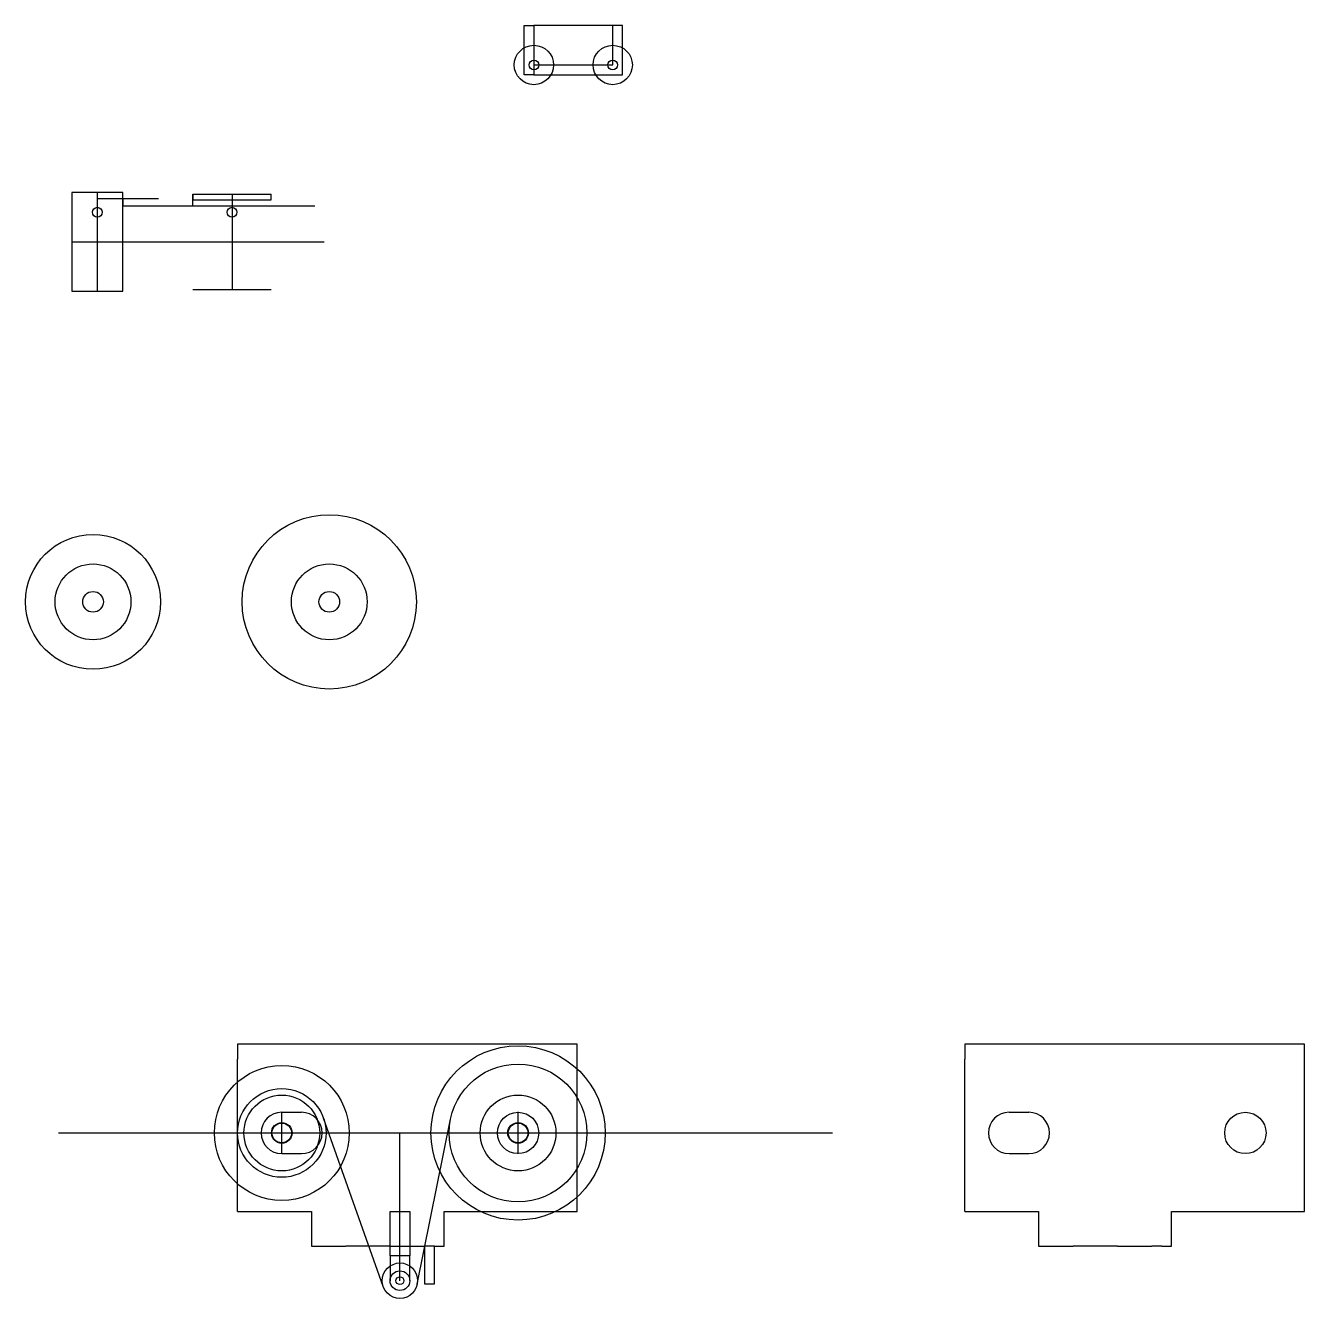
# Model space of a CAD drawing. Header units: millimetres. Extents: x 1 to 4048, y -393 to 1512.
# Drawn here: x 2749 to 4048, y 178 to 1470 of the extents above; entities that cross this region are included whole.
import ezdxf

# ---------------------------------------------------------------- set-up
doc = ezdxf.new("R2010")
doc.units = ezdxf.units.MM

msp = doc.modelspace()

# ---------------------------------------------------------------- linework, layer by layer
for p, q in [((3255.458, 1420.167), (3255.458, 1470.167)), ((3255.458, 1470.167), (3265.458, 1470.167)), ((3345.458, 1470.167), (3265.458, 1470.167)), ((3265.458, 1470.167), (3265.458, 1430.167)), ((3345.458, 1430.167), (3345.458, 1470.167)), ((3355.458, 1470.167), (3345.458, 1470.167)), ((3355.458, 1420.167), (3355.458, 1470.167)), ((3265.458, 1430.167), (3345.458, 1430.167)), ((3265.458, 1430.167), (3265.458, 1420.167)), ((3265.458, 1420.167), (3255.458, 1420.167)), ((3265.458, 1420.167), (3345.458, 1420.167)), ((3345.458, 1420.167), (3355.458, 1420.167)), ((2847.896, 1300.636), (2795.896, 1300.636)), ((2795.896, 1300.636), (2795.896, 1200.636)), ((2821.896, 1300.636), (2821.896, 1200.636)), ((2821.896, 1300.636), (2821.896, 1280.636)), ((2821.896, 1300.636), (2821.896, 1294.636)), ((2847.896, 1200.636), (2847.896, 1300.636)), ((2918.939, 1287.136), (2918.939, 1299.136)), ((2918.939, 1299.136), (2998.631, 1299.136)), ((2918.939, 1299.136), (2918.939, 1293.136)), ((2958.785, 1299.136), (2958.785, 1202.136)), ((2998.631, 1293.136), (2998.631, 1299.136)), ((2821.896, 1294.636), (2884.16, 1294.636)), ((2847.896, 1294.636), (2847.896, 1287.136)), ((2847.896, 1287.136), (3042.95, 1287.136)), ((2918.939, 1293.136), (2998.631, 1293.136)), ((2795.896, 1250.636), (3052.394, 1250.636)), ((2795.896, 1200.636), (2847.896, 1200.636)), ((2918.939, 1202.136), (2998.631, 1202.136)), ((3309.336, 435.979), (2964.338, 435.979)), ((2964.338, 435.979), (2964.338, 420.86)), ((3309.336, 265.979), (3309.336, 435.979)), ((4048.105, 435.979), (3703.106, 435.979)), ((3703.106, 435.979), (3703.106, 420.86)), ((4048.105, 265.979), (4048.105, 435.979)), ((2964.338, 265.979), (2964.338, 420.86)), ((3703.106, 265.979), (3703.106, 420.86)), ((3009.337, 324.48), (3009.338, 367.147)), ((3009.338, 366.813), (3029.338, 366.813)), ((3249.338, 324.477), (3249.338, 367.144)), ((3748.106, 366.813), (3768.106, 366.813)), ((3112.372, 189.798), (3051.753, 360.845)), ((3146.983, 192.254), (3180.717, 359.64)), ((2782.38, 345.811), (3568.809, 345.811)), ((3129.338, 195.811), (3129.338, 345.811)), ((3009.338, 324.813), (3029.338, 324.813)), ((3748.106, 324.813), (3768.106, 324.813)), ((2964.338, 265.979), (3039.336, 265.979)), ((3039.336, 265.979), (3039.336, 230.979)), ((3119.336, 230.979), (3119.336, 265.979)), ((3119.336, 265.979), (3139.336, 265.979)), ((3119.336, 265.979), (3139.336, 265.979)), ((3139.336, 265.979), (3139.336, 230.979)), ((3174.336, 230.979), (3174.336, 265.979)), ((3174.336, 265.979), (3309.336, 265.979)), ((3703.106, 265.979), (3778.105, 265.979)), ((3778.105, 265.979), (3778.105, 230.979)), ((3913.105, 230.979), (3913.105, 265.979)), ((3913.105, 265.979), (4048.105, 265.979)), ((3039.336, 230.979), (3074.336, 230.979)), ((3119.336, 230.979), (3074.336, 230.979)), ((3119.336, 220.979), (3119.336, 230.979)), ((3119.336, 230.979), (3139.336, 230.979)), ((3139.336, 220.979), (3119.336, 220.979)), ((3119.336, 220.979), (3119.338, 195.81)), ((3139.336, 230.979), (3139.336, 220.979)), ((3139.336, 230.979), (3154.336, 230.979)), ((3139.336, 195.979), (3139.336, 220.979)), ((3154.336, 230.979), (3154.336, 192.727)), ((3164.336, 230.979), (3154.336, 230.979)), ((3164.336, 192.727), (3164.336, 230.979)), ((3164.336, 230.979), (3174.336, 230.979)), ((3778.105, 230.979), (3813.105, 230.979)), ((3858.105, 230.979), (3813.105, 230.979)), ((3858.105, 230.979), (3878.105, 230.979)), ((3878.105, 230.979), (3893.105, 230.979)), ((3903.105, 230.979), (3893.105, 230.979)), ((3903.105, 230.979), (3913.105, 230.979)), ((3154.336, 192.727), (3164.336, 192.727))]:
    msp.add_line(p, q)
for centre, radius in [((3265.458, 1430.167), 20), ((3345.458, 1430.167), 20), ((3265.458, 1430.167), 5), ((3345.458, 1430.167), 5), ((2821.896, 1280.636), 5), ((2958.785, 1280.636), 5), ((3249.338, 345.811), 70), ((3009.338, 345.813), 45), ((3249.338, 345.811), 21), ((3988.106, 345.811), 21), ((3129.338, 195.811), 18), ((3129.338, 195.811), 10), ((3129.338, 195.811), 4)]:
    msp.add_circle(centre, radius)
at = {"color": 7, "linetype": 'Continuous', "lineweight": 25}
for centre, radius in [((3057.568, 885.05), 88.5), ((2817.568, 885.053), 68.5), ((2817.568, 885.053), 38.5), ((3057.568, 885.05), 38.5), ((2817.568, 885.053), 10.5), ((3057.568, 885.05), 10.5), ((3249.338, 345.811), 88.5), ((3009.338, 345.813), 68.5), ((3009.338, 345.813), 38.5), ((3249.338, 345.811), 38.5), ((3009.338, 345.813), 10.5), ((3009.338, 345.813), 10), ((3249.338, 345.811), 10.5), ((3249.338, 345.811), 10)]:
    msp.add_circle(centre, radius, dxfattribs=at)
for centre, start, end in [((3009.338, 345.813), 90, 270), ((3029.338, 345.813), 270, 90), ((3748.106, 345.813), 90, 270), ((3768.106, 345.813), 270, 90)]:
    msp.add_arc(centre, 21, start, end)

doc.saveas('drawing.dxf')
